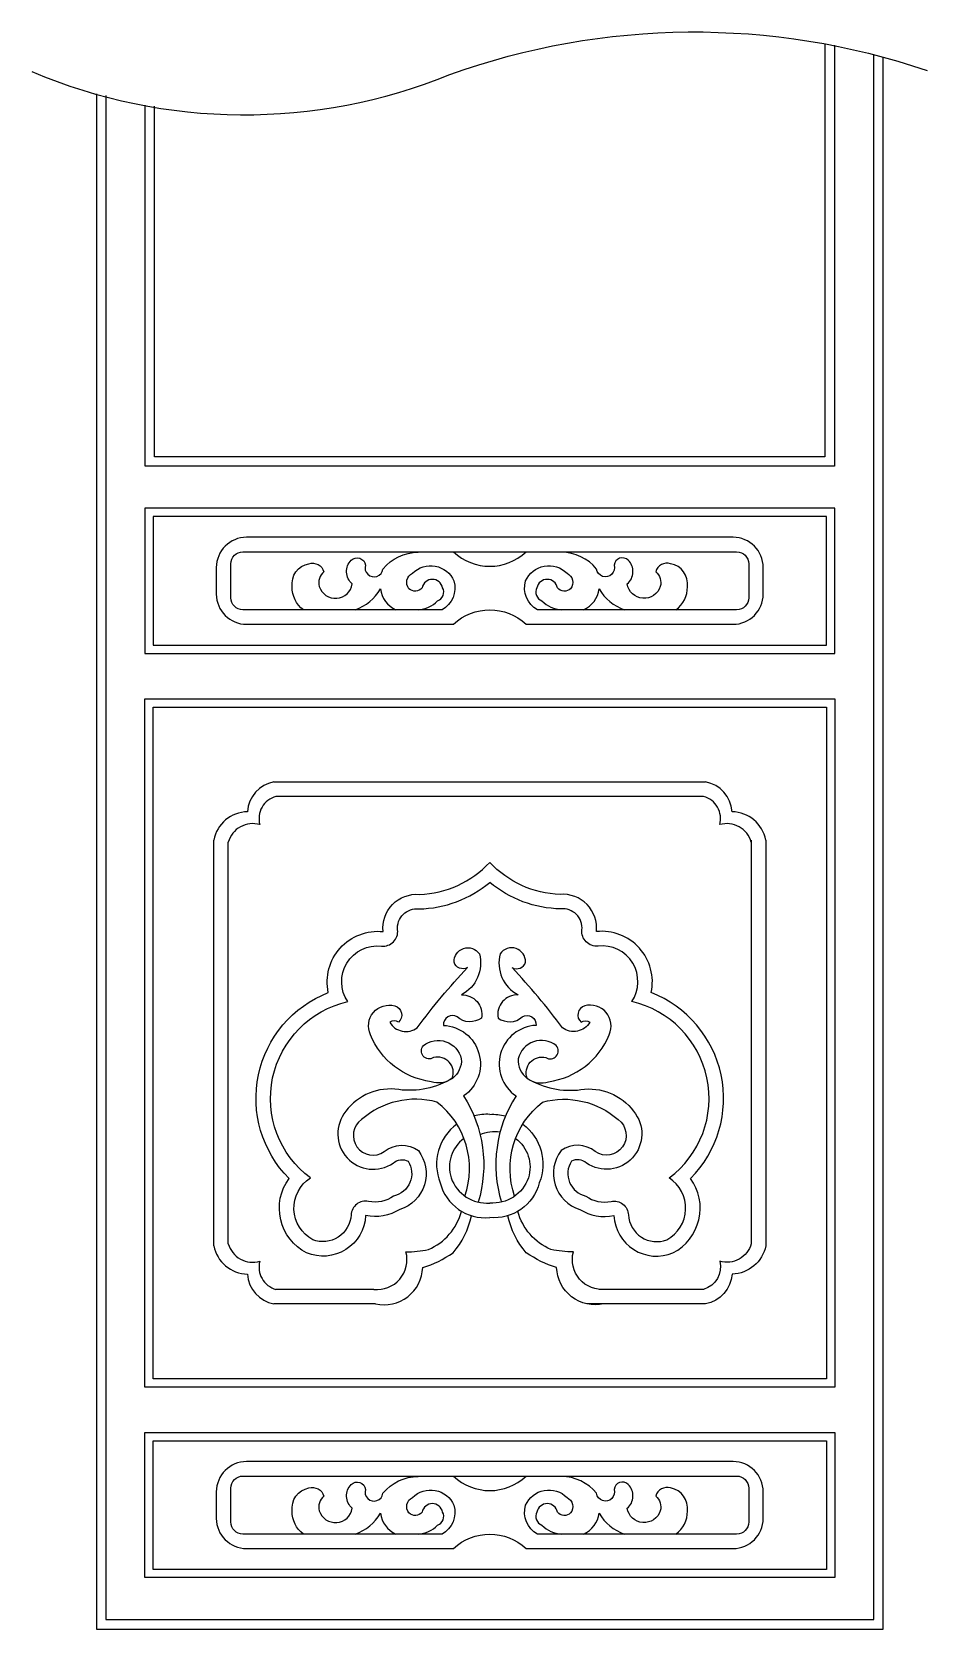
# Model space of a CAD drawing. Header units: metres. Extents: x -33 to 432, y 0 to 832.
import ezdxf

# ---------------------------------------------------------------- set-up
doc = ezdxf.new("R2010")
doc.units = ezdxf.units.M
doc.layers.add('3', color=3, linetype='Continuous')
doc.layers.add('4', color=4, linetype='Continuous')

msp = doc.modelspace()

# ---------------------------------------------------------------- linework, layer by layer
at = {"layer": '3'}
for p, q in [((92.43, 441.17), (317.07, 441.17)), ((316.05, 433.61), (93.45, 433.61)), ((68.67, 200.68), (68.67, 409.84)), ((144.34, 176.92), (93.45, 176.92)), ((145.34, 169.36), (92.43, 169.36))]:
    msp.add_line(p, q, dxfattribs=at)
for points in [[(-33.5, 811.15, 0.2), (183.93, 809.63, -0.17), (432.3, 811.7)], [(167.43, 530.83, 0.18), (177.59, 535.48, 0.45), (180.22, 542.3, 0.82), (169.52, 542.3, -0.44), (162.7, 541.83, -0.49), (164.56, 549.89, -0.53), (186.12, 545.86, -0.35), (179.89, 530.83), (76.28, 530.83, -0.41), (69.98, 537.13), (69.98, 554.77, -0.41), (76.28, 561.07), (223.65, 561.07), (333.22, 561.07, -0.41), (339.52, 554.77), (339.52, 537.13, -0.41), (333.22, 530.83), (229.61, 530.83, -0.35), (223.38, 545.86, -0.53), (244.94, 549.89, -0.49), (246.8, 541.83, -0.44), (239.98, 542.3, 0.82), (229.28, 542.3, 0.45), (231.91, 535.48, 0.18), (242.07, 530.83)], [(107.86, 530.83, -0.25), (101.93, 542.83, -0.4), (110.63, 554.85, -0.42), (118.41, 550.6, 0.29), (116, 543.01, 0.79), (133.22, 544.31, -0.44), (132.67, 556.7, -0.61), (140.08, 554.11, 1.1), (149.15, 552.08, -0.22), (167.43, 560.9)], [(301.64, 530.83, 0.25), (307.57, 542.83, 0.4), (298.87, 554.85, 0.42), (291.09, 550.6, -0.29), (293.5, 543.01, -0.79), (276.28, 544.31, 0.44), (276.83, 556.7, 0.61), (269.42, 554.11, -1.1), (260.35, 552.08, 0.22), (242.07, 560.9)], [(348.39, 410.88), (348.39, 199.64, -0.35), (330.88, 184.84, -0.34), (317.07, 169.36), (255.41, 169.36)], [(340.83, 410.88), (340.83, 200.68, -0.42), (324.42, 191.58, -0.41), (316.05, 176.92), (261.65, 176.92)], [(191.81, 225.41, 0.32), (177.28, 274.48, 0.25), (137.97, 265.33, 0.99), (149.82, 248.66, -0.34), (167.59, 249.19, -0.52), (157.9, 218.53, -0.19), (140.12, 215.3, -0.52), (109.42, 195.93, -0.46), (100.27, 234.67, -0.54), (120.73, 331.5, -0.51), (149.28, 363.24, -0.47), (168.13, 382.61, 0.2), (204.75, 399.29)], [(217.68, 225.44, -0.32), (232.22, 274.48, -0.25), (271.53, 265.33, -0.99), (259.68, 248.66, 0.34), (241.91, 249.19, 0.52), (251.6, 218.53, 0.19), (269.38, 215.3, 0.52), (300.08, 195.93, 0.46), (309.23, 234.67, 0.54), (288.77, 331.5, 0.51), (260.22, 363.24, 0.47), (241.37, 382.61, -0.2), (204.75, 399.29)], [(185.25, 286.83, -0.17), (157.36, 280.93, 0.28), (129.89, 269.64, 0.87), (154.48, 242.7, -0.31), (162.27, 243.62, -0.52), (154.73, 225.51, -0.21), (141.63, 222.71, 0.46), (132.57, 215.67, -0.51), (112.62, 202.79, -0.57), (111.41, 234.95, -0.64), (130.86, 326.75, -0.64), (148.43, 355.73, 0.48), (156.79, 364.08, -0.48), (167.84, 375.04, 0.17), (204.75, 388.86, 0.17)], [(224.25, 286.83, 0.17), (252.14, 280.93, -0.28), (279.61, 269.64, -0.87), (255.02, 242.7, 0.31), (247.23, 243.62, 0.52), (254.77, 225.51, 0.21), (267.87, 222.71, -0.46), (276.93, 215.67, 0.51), (296.88, 202.79, 0.57), (298.09, 234.95, 0.64), (278.64, 326.75, 0.64), (261.07, 355.73, -0.48), (252.71, 364.08, 0.48), (241.66, 375.04, -0.17), (204.75, 388.86, -0.17)], [(185.25, 286.83, 0.61), (175.5, 297.6, -0.87), (170.18, 303.86, -0.55), (189.94, 297.03, -0.54), (174.17, 285.08, -0.27), (142.64, 309.56, -0.64), (155.36, 324.55, -0.58), (157.26, 316.01, 0.33), (152.68, 316.04, 0.45), (166.95, 313.16, -0.03), (193.17, 344.47, -0.47), (186.14, 347.32, -0.75), (199.33, 351.67, -0.35), (190, 330.29, -0.48), (200.43, 318.23, -0.35), (187.81, 318.78, 0.63), (180.67, 314.4, -0.72), (191.1, 277.67, -0.22), (198.69, 222.32)], [(224.25, 286.83, -0.61), (234, 297.6, 0.87), (239.32, 303.86, 0.55), (219.56, 297.03, 0.54), (235.33, 285.08, 0.27), (266.86, 309.56, 0.64), (254.14, 324.55, 0.58), (252.24, 316.01, -0.33), (256.82, 316.04, -0.45), (242.55, 313.16, 0.03), (216.33, 344.47, 0.47), (223.36, 347.32, 0.75), (210.17, 351.67, 0.35), (219.5, 330.29, 0.48), (209.07, 318.23, 0.35), (221.69, 318.78, -0.63), (228.83, 314.4, 0.72), (218.4, 277.67, 0.22), (210.8, 222.33)], [(204.75, 268.04, 0.08), (196.59, 267.27, 0.08)], [(204.75, 268.04, -0.08), (212.91, 267.26, -0.08)], [(187.59, 262.98, 0.34), (178.93, 232.39, 0.37), (204.75, 214.32)], [(199.77, 257.62, -0.14), (210.06, 258.9, -0.14)], [(221.9, 262.95, -0.34), (230.53, 232.39, -0.37), (204.7, 214.32)], [(191.29, 255.5, 0.32), (184.62, 234.98, 0.34), (204.75, 221.89)], [(218.2, 255.47, -0.32), (224.83, 234.98, -0.34), (204.75, 221.88)], [(144.34, 176.92, 0.53), (161.13, 196.41, 0.05), (172.78, 197.63, 0.23), (190.01, 217.54)], [(265.04, 176.92, -0.53), (248.25, 196.41, -0.05), (236.6, 197.63, -0.23), (219.38, 217.5)], [(145.34, 169.36, 0.47), (169.84, 188.27, 0.08), (185.61, 196, 0.13), (195.17, 215.26)], [(264.04, 169.36, -0.47), (239.54, 188.27, -0.08), (223.77, 196, -0.13), (214.22, 215.24)], [(167.43, 49.45, 0.18), (177.59, 54.1, 0.45), (180.22, 60.92, 0.82), (169.52, 60.92, -0.44), (162.7, 60.46, -0.49), (164.56, 68.51, -0.53), (186.12, 64.49, -0.35), (179.89, 49.45), (76.28, 49.45, -0.41), (69.98, 55.76), (69.98, 73.39, -0.41), (76.28, 79.69), (223.65, 79.7), (333.22, 79.7, -0.41), (339.52, 73.39), (339.52, 55.76, -0.41), (333.22, 49.45), (229.61, 49.45, -0.35), (223.38, 64.49, -0.53), (244.94, 68.51, -0.49), (246.8, 60.46, -0.44), (239.98, 60.92, 0.82), (229.28, 60.92, 0.45), (231.91, 54.1, 0.18), (242.07, 49.45)], [(107.86, 49.45, -0.25), (101.93, 61.45, -0.4), (110.63, 73.47, -0.42), (118.41, 69.22, 0.29), (116, 61.63, 0.79), (133.22, 62.93, -0.44), (132.67, 75.32, -0.61), (140.08, 72.73, 1.1), (149.15, 70.7, -0.22), (167.43, 79.52)], [(301.64, 49.45, 0.25), (307.57, 61.45, 0.4), (298.87, 73.47, 0.42), (291.09, 69.22, -0.29), (293.5, 61.63, -0.79), (276.28, 62.93, 0.44), (276.83, 75.32, 0.61), (269.42, 72.73, -1.1), (260.35, 70.7, 0.22), (242.07, 79.52)]]:
    msp.add_lwpolyline(points, format="xyb", dxfattribs=at)
for points in [[(384.1, 824.98), (384.1, 605.58), (25.4, 605.58), (25.4, 793.67)], [(4.95, 798.64), (4.95, 4.95), (404.55, 4.95), (404.55, 819.76)], [(61.11, 199.64), (61.11, 410.88)]]:
    msp.add_lwpolyline(points, dxfattribs=at)
for points in [[(25.2, 583.75), (25.2, 508.15), (384.3, 508.15), (384.3, 583.75)], [(29.52, 579.43), (29.52, 512.47), (379.98, 512.47), (379.98, 579.43)], [(25.2, 126), (25.2, 484.53), (384.3, 484.53), (384.3, 126)], [(29.52, 130.32), (29.52, 480.21), (379.98, 480.21), (379.98, 130.32)], [(25.2, 26.77), (25.2, 102.38), (384.3, 102.38), (384.3, 26.77)], [(29.52, 31.09), (29.52, 98.05), (379.98, 98.05), (379.98, 31.09)]]:
    msp.add_lwpolyline(points, close=True, dxfattribs=at)
for points in [[(223.65, 523.27), (331.33, 523.27, 0.41), (347.08, 539.02), (347.08, 552.88, 0.41), (331.33, 568.63), (78.17, 568.63, 0.41), (62.42, 552.88), (62.42, 539.02, 0.41), (78.17, 523.27), (185.85, 523.27, -0.4)], [(223.65, 41.89), (331.33, 41.89, 0.41), (347.08, 57.64), (347.08, 71.5, 0.41), (331.33, 87.26), (78.17, 87.25, 0.41), (62.42, 71.5), (62.42, 57.64, 0.41), (78.17, 41.89), (185.85, 41.89, -0.4)]]:
    msp.add_lwpolyline(points, format="xyb", close=True, dxfattribs=at)
for centre, radius, start, end in [((204.75, 580.92), 27.41, 226.4, 313.6), ((126.24, 554.42), 25.07, 289.79, 329.55), ((161.67, 543.52), 13.94, 187.45, 245.6), ((247.83, 543.52), 13.94, 294.4, 352.55), ((283.26, 554.42), 25.07, 210.45, 250.21), ((95.43, 424.6), 16.84, 100.25, 176.29), ((314.07, 424.6), 16.84, 3.71, 79.75), ((96.59, 422.09), 11.94, 105.25, 195.29), ((312.91, 422.09), 11.94, 344.71, 74.75), ((79.04, 407.43), 18.26, 91.31, 169.1), ((330.46, 407.43), 18.26, 10.9, 88.69), ((81.38, 406.28), 13.2, 73.71, 164.32), ((328.12, 406.28), 13.2, 15.68, 106.29), ((79.04, 203.1), 18.26, 190.9, 268.69), ((81.38, 204.25), 13.2, 195.68, 286.29), ((96.59, 188.43), 11.94, 164.71, 254.75), ((95.43, 185.93), 16.84, 183.71, 259.75), ((204.75, 99.54), 27.41, 226.4, 313.6), ((126.24, 73.04), 25.07, 289.79, 329.55), ((161.67, 62.15), 13.94, 187.45, 245.6), ((247.83, 62.15), 13.94, 294.4, 352.55), ((283.26, 73.04), 25.07, 210.45, 250.21)]:
    msp.add_arc(centre, radius, start, end, dxfattribs=at)
at = {"layer": '4'}
for points in [[(379.15, 825.61), (379.15, 610.53), (30.35, 610.53), (30.35, 793.11)], [(0, 799.5), (0, 0), (409.5, 0), (409.5, 818.89)]]:
    msp.add_lwpolyline(points, dxfattribs=at)

doc.saveas('drawing.dxf')
